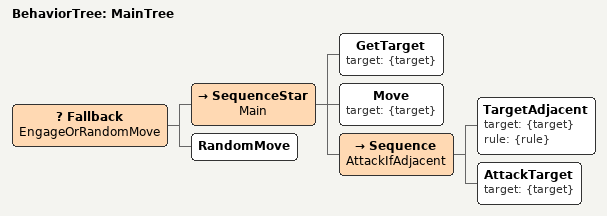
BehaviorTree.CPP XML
<?xml version="1.0"?>
<root BTCPP_format="4" main_tree_to_execute="MainTree">
    <BehaviorTree ID="MainTree">
        <Fallback name="EngageOrRandomMove">
            <SequenceStar name="Main">
                <GetTarget target="{target}"/>
                <Move target="{target}"/>
                <Sequence name="AttackIfAdjacent">
                    <TargetAdjacent target="{target}" rule="{rule}"/>
                    <AttackTarget target="{target}"/>
                </Sequence>
            </SequenceStar>
            <RandomMove/>
        </Fallback>
    </BehaviorTree>
</root>
